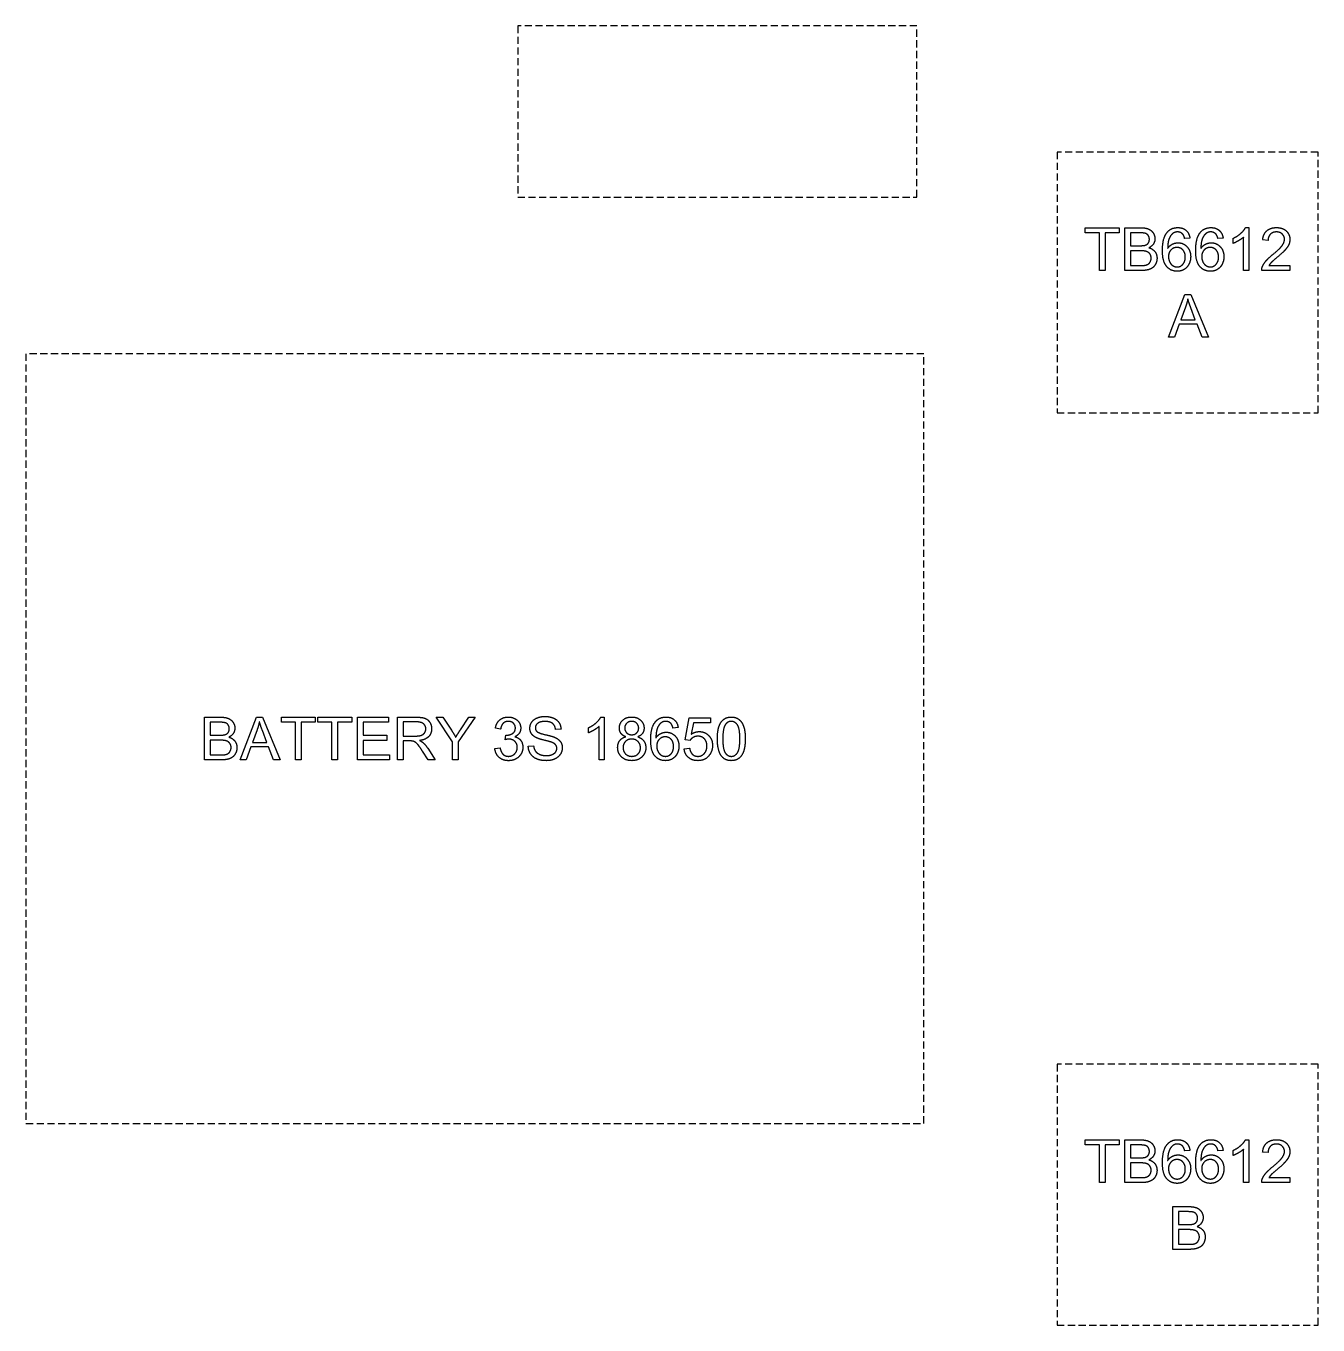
# Model space of a CAD drawing. Header units: millimetres. Extents: x -106 to 139, y -44 to 50.
# Drawn here: x -106.5 to -15.8, y -41.2 to 50 of the extents above; entities that cross this region are included whole.
import ezdxf

# ---------------------------------------------------------------- set-up
doc = ezdxf.new("R2010")
doc.units = ezdxf.units.MM
doc.linetypes.add('DASHED', pattern=[0.75, 0.5, -0.25])
doc.layers.get('0').update_dxf_attribs({"linetype": 'CONTINUOUS'})

msp = doc.modelspace()

# ---------------------------------------------------------------- linework, layer by layer
at = {"linetype": 'DASHED'}
for p, q in [((-44, 50), (-72, 50)), ((-72, 50), (-72, 38)), ((-44, 38), (-44, 50)), ((-15.85, 41.15), (-34.15, 41.15)), ((-34.15, 41.15), (-34.15, 22.85)), ((-15.85, 22.85), (-15.85, 41.15)), ((-72, 38), (-44, 38)), ((-43.5, 27), (-106.5, 27)), ((-106.5, 27), (-106.5, -27)), ((-43.5, -27), (-43.5, 27)), ((-34.15, 22.85), (-15.85, 22.85)), ((-15.85, -22.85), (-34.15, -22.85)), ((-34.15, -22.85), (-34.15, -41.15)), ((-15.85, -41.15), (-15.85, -22.85)), ((-106.5, -27), (-43.5, -27)), ((-34.15, -41.15), (-15.85, -41.15))]:
    msp.add_line(p, q, dxfattribs=at)
for p, q in [((-32.18, 35.487), (-32.18, 35.841)), ((-32.18, 35.841), (-29.802, 35.841)), ((-29.802, 35.841), (-29.802, 35.487)), ((-29.411, 32.841), (-29.411, 35.841)), ((-29.411, 35.841), (-28.285, 35.841)), ((-20.937, 35.853), (-20.7, 35.853)), ((-20.7, 35.853), (-20.7, 32.841)), ((-31.191, 35.487), (-32.18, 35.487)), ((-31.191, 32.841), (-31.191, 35.487)), ((-29.802, 35.487), (-30.794, 35.487)), ((-30.794, 35.487), (-30.794, 32.841)), ((-28.414, 35.487), (-29.014, 35.487)), ((-29.014, 35.487), (-29.014, 34.58)), ((-24.837, 35.106), (-25.204, 35.078)), ((-22.506, 35.106), (-22.873, 35.078)), ((-21.805, 34.744), (-21.805, 35.1)), ((-21.068, 32.841), (-21.068, 35.188)), ((-19.355, 34.947), (-19.734, 34.986)), ((-29.014, 34.58), (-28.365, 34.58)), ((-28.32, 34.226), (-29.014, 34.226)), ((-29.014, 34.226), (-29.014, 33.195)), ((-30.794, 32.841), (-31.191, 32.841)), ((-28.267, 32.841), (-29.411, 32.841)), ((-29.014, 33.195), (-28.267, 33.195)), ((-20.7, 32.841), (-21.068, 32.841)), ((-17.82, 32.841), (-19.803, 32.841)), ((-19.292, 33.195), (-17.82, 33.195)), ((-17.82, 33.195), (-17.82, 32.841)), ((-26.342, 28.159), (-25.19, 31.159)), ((-25.19, 31.159), (-24.763, 31.159)), ((-24.763, 31.159), (-23.535, 28.159)), ((-25.147, 30.271), (-25.477, 29.391)), ((-24.46, 29.391), (-24.773, 30.222)), ((-25.477, 29.391), (-24.46, 29.391)), ((-25.591, 29.068), (-25.921, 28.159)), ((-24.337, 29.068), (-25.591, 29.068)), ((-23.987, 28.159), (-24.337, 29.068)), ((-25.921, 28.159), (-26.342, 28.159)), ((-23.535, 28.159), (-23.987, 28.159)), ((-93.965, -1.5), (-93.965, 1.5)), ((-93.965, 1.5), (-92.839, 1.5)), ((-92.968, 1.146), (-93.568, 1.146)), ((-93.568, 1.146), (-93.568, 0.239)), ((-91.483, -1.5), (-90.33, 1.5)), ((-90.33, 1.5), (-89.903, 1.5)), ((-89.903, 1.5), (-88.675, -1.5)), ((-88.583, 1.146), (-88.583, 1.5)), ((-88.583, 1.5), (-86.205, 1.5)), ((-87.594, 1.146), (-88.583, 1.146)), ((-87.594, -1.5), (-87.594, 1.146)), ((-86.205, 1.146), (-87.197, 1.146)), ((-87.197, 1.146), (-87.197, -1.5)), ((-86.205, 1.5), (-86.205, 1.146)), ((-86.023, 1.146), (-86.023, 1.5)), ((-86.023, 1.5), (-83.645, 1.5)), ((-85.034, 1.146), (-86.023, 1.146)), ((-85.034, -1.5), (-85.034, 1.146)), ((-83.645, 1.146), (-84.637, 1.146)), ((-84.637, 1.146), (-84.637, -1.5)), ((-83.645, 1.5), (-83.645, 1.146)), ((-83.23, -1.5), (-83.23, 1.5)), ((-83.23, 1.5), (-81.06, 1.5)), ((-81.06, 1.146), (-82.833, 1.146)), ((-82.833, 1.146), (-82.833, 0.227)), ((-81.06, 1.5), (-81.06, 1.146)), ((-80.436, -1.5), (-80.436, 1.5)), ((-80.436, 1.5), (-79.106, 1.5)), ((-79.09, 1.168), (-80.039, 1.168)), ((-80.039, 1.168), (-80.039, 0.176)), ((-76.571, -0.229), (-77.727, 1.5)), ((-77.727, 1.5), (-77.244, 1.5)), ((-77.244, 1.5), (-76.652, 0.595)), ((-74.976, 1.5), (-76.174, -0.229)), ((-76.02, 0.618), (-75.439, 1.5)), ((-75.439, 1.5), (-74.976, 1.5)), ((-66.165, 1.512), (-65.927, 1.512)), ((-65.927, 1.512), (-65.927, -1.5)), ((-60.257, -0.082), (-59.966, 1.459)), ((-59.966, 1.459), (-58.474, 1.459)), ((-59.672, 1.107), (-59.833, 0.301)), ((-58.474, 1.107), (-59.672, 1.107)), ((-58.474, 1.459), (-58.474, 1.107)), ((-93.568, 0.239), (-92.919, 0.239)), ((-90.288, 0.612), (-90.617, -0.268)), ((-89.6, -0.268), (-89.913, 0.563)), ((-82.833, 0.227), (-81.173, 0.227)), ((-81.173, 0.227), (-81.173, -0.125)), ((-80.039, 0.176), (-79.186, 0.176)), ((-73.198, 0.669), (-73.567, 0.735)), ((-72.877, -0.08), (-72.836, 0.244)), ((-68.962, 0.655), (-69.343, 0.626)), ((-67.032, 0.403), (-67.032, 0.759)), ((-66.296, -1.5), (-66.296, 0.847)), ((-60.742, 0.765), (-61.108, 0.737)), ((-92.874, -0.115), (-93.568, -0.115)), ((-93.568, -0.115), (-93.568, -1.146)), ((-90.732, -0.591), (-91.061, -1.5)), ((-89.477, -0.591), (-90.732, -0.591)), ((-90.617, -0.268), (-89.6, -0.268)), ((-89.127, -1.5), (-89.477, -0.591)), ((-81.173, -0.125), (-82.833, -0.125)), ((-82.833, -0.125), (-82.833, -1.146)), ((-79.579, -0.168), (-80.039, -0.168)), ((-80.039, -0.168), (-80.039, -1.5)), ((-78.292, -1.5), (-78.689, -0.876)), ((-78.314, -0.683), (-77.792, -1.5)), ((-76.571, -1.5), (-76.571, -0.229)), ((-76.174, -0.229), (-76.174, -1.5)), ((-73.603, -0.708), (-73.235, -0.659)), ((-71.26, -0.536), (-70.886, -0.503)), ((-60.322, -0.714), (-59.936, -0.681)), ((-59.911, -0.127), (-60.257, -0.082)), ((-92.821, -1.5), (-93.965, -1.5)), ((-93.568, -1.146), (-92.821, -1.146)), ((-91.061, -1.5), (-91.483, -1.5)), ((-88.675, -1.5), (-89.127, -1.5)), ((-87.197, -1.5), (-87.594, -1.5)), ((-84.637, -1.5), (-85.034, -1.5)), ((-80.991, -1.5), (-83.23, -1.5)), ((-82.833, -1.146), (-80.991, -1.146)), ((-80.991, -1.146), (-80.991, -1.5)), ((-80.039, -1.5), (-80.436, -1.5)), ((-77.792, -1.5), (-78.292, -1.5)), ((-76.174, -1.5), (-76.571, -1.5)), ((-65.927, -1.5), (-66.296, -1.5)), ((-32.18, -28.513), (-32.18, -28.159)), ((-32.18, -28.159), (-29.802, -28.159)), ((-29.802, -28.159), (-29.802, -28.513)), ((-29.411, -31.159), (-29.411, -28.159)), ((-29.411, -28.159), (-28.285, -28.159)), ((-20.937, -28.147), (-20.7, -28.147)), ((-20.7, -28.147), (-20.7, -31.159)), ((-31.191, -28.513), (-32.18, -28.513)), ((-31.191, -31.159), (-31.191, -28.513)), ((-29.802, -28.513), (-30.794, -28.513)), ((-30.794, -28.513), (-30.794, -31.159)), ((-28.414, -28.513), (-29.014, -28.513)), ((-29.014, -28.513), (-29.014, -29.42)), ((-24.837, -28.894), (-25.204, -28.922)), ((-22.506, -28.894), (-22.873, -28.922)), ((-21.805, -29.256), (-21.805, -28.9)), ((-21.068, -31.159), (-21.068, -28.812)), ((-19.355, -29.053), (-19.734, -29.014)), ((-29.014, -29.42), (-28.365, -29.42)), ((-28.32, -29.774), (-29.014, -29.774)), ((-29.014, -29.774), (-29.014, -30.805)), ((-29.014, -30.805), (-28.267, -30.805)), ((-19.292, -30.805), (-17.82, -30.805)), ((-17.82, -30.805), (-17.82, -31.159)), ((-30.794, -31.159), (-31.191, -31.159)), ((-28.267, -31.159), (-29.411, -31.159)), ((-20.7, -31.159), (-21.068, -31.159)), ((-17.82, -31.159), (-19.803, -31.159)), ((-26.029, -35.841), (-26.029, -32.841)), ((-26.029, -32.841), (-24.904, -32.841)), ((-25.033, -33.195), (-25.632, -33.195)), ((-25.632, -33.195), (-25.632, -34.102)), ((-25.632, -34.102), (-24.984, -34.102)), ((-24.939, -34.456), (-25.632, -34.456)), ((-25.632, -34.456), (-25.632, -35.487)), ((-25.632, -35.487), (-24.885, -35.487)), ((-24.885, -35.841), (-26.029, -35.841))]:
    msp.add_line(p, q)
for points in [[(-28.285, 35.841), (-27.942, 35.841), (-27.735, 35.749)], [(-27.735, 35.749), (-27.526, 35.659), (-27.41, 35.469)], [(-26.444, 35.51), (-26.163, 35.853), (-25.689, 35.853)], [(-25.711, 35.55), (-25.887, 35.55), (-26.02, 35.452)], [(-25.343, 35.393), (-25.492, 35.55), (-25.711, 35.55)], [(-25.689, 35.853), (-25.335, 35.853), (-25.109, 35.655)], [(-25.109, 35.655), (-24.882, 35.456), (-24.837, 35.106)], [(-24.113, 35.51), (-23.833, 35.853), (-23.358, 35.853)], [(-23.38, 35.55), (-23.556, 35.55), (-23.689, 35.452)], [(-23.012, 35.393), (-23.161, 35.55), (-23.38, 35.55)], [(-23.358, 35.853), (-23.004, 35.853), (-22.779, 35.655)], [(-22.779, 35.655), (-22.552, 35.456), (-22.506, 35.106)], [(-21.264, 35.452), (-21.033, 35.659), (-20.937, 35.853)], [(-19.734, 34.986), (-19.695, 35.409), (-19.441, 35.63)], [(-19.441, 35.63), (-19.187, 35.853), (-18.76, 35.853)], [(-18.76, 35.853), (-18.328, 35.853), (-18.076, 35.614)], [(-18.076, 35.614), (-17.824, 35.374), (-17.824, 35.02)], [(-27.958, 35.444), (-28.091, 35.487), (-28.414, 35.487)], [(-27.987, 34.615), (-27.835, 34.66), (-27.76, 34.765)], [(-27.753, 35.289), (-27.825, 35.403), (-27.958, 35.444)], [(-27.76, 34.765), (-27.682, 34.869), (-27.682, 35.027)], [(-27.682, 35.027), (-27.682, 35.176), (-27.753, 35.289)], [(-27.395, 34.711), (-27.5, 34.542), (-27.71, 34.437)], [(-27.41, 35.469), (-27.291, 35.28), (-27.291, 35.074)], [(-27.291, 35.074), (-27.291, 34.881), (-27.395, 34.711)], [(-26.765, 34.245), (-26.765, 35.115), (-26.444, 35.51)], [(-26.294, 35.082), (-26.395, 34.838), (-26.399, 34.388)], [(-26.399, 34.388), (-26.266, 34.591), (-26.073, 34.689)], [(-26.02, 35.452), (-26.194, 35.325), (-26.294, 35.082)], [(-26.073, 34.689), (-25.881, 34.787), (-25.67, 34.787)], [(-25.67, 34.787), (-25.302, 34.787), (-25.044, 34.515)], [(-25.204, 35.078), (-25.253, 35.295), (-25.343, 35.393)], [(-24.434, 34.245), (-24.434, 35.115), (-24.113, 35.51)], [(-23.964, 35.082), (-24.064, 34.838), (-24.068, 34.388)], [(-24.068, 34.388), (-23.935, 34.591), (-23.742, 34.689)], [(-23.689, 35.452), (-23.863, 35.325), (-23.964, 35.082)], [(-23.742, 34.689), (-23.55, 34.787), (-23.339, 34.787)], [(-23.339, 34.787), (-22.971, 34.787), (-22.713, 34.515)], [(-22.873, 35.078), (-22.922, 35.295), (-23.012, 35.393)], [(-21.805, 35.1), (-21.496, 35.246), (-21.264, 35.452)], [(-21.418, 34.935), (-21.633, 34.808), (-21.805, 34.744)], [(-21.068, 35.188), (-21.201, 35.061), (-21.418, 34.935)], [(-19.193, 35.389), (-19.353, 35.229), (-19.355, 34.947)], [(-18.768, 35.548), (-19.034, 35.548), (-19.193, 35.389)], [(-18.361, 35.397), (-18.516, 35.548), (-18.768, 35.548)], [(-18.375, 34.585), (-18.203, 34.82), (-18.203, 35.029)], [(-18.203, 35.029), (-18.203, 35.248), (-18.361, 35.397)], [(-17.898, 34.666), (-17.972, 34.492), (-18.144, 34.3)], [(-17.824, 35.02), (-17.824, 34.84), (-17.898, 34.666)], [(-28.365, 34.58), (-28.101, 34.58), (-27.987, 34.615)], [(-27.882, 34.175), (-28.034, 34.226), (-28.32, 34.226)], [(-27.643, 34.001), (-27.729, 34.126), (-27.882, 34.175)], [(-27.71, 34.437), (-27.438, 34.357), (-27.293, 34.165)], [(-27.557, 33.711), (-27.557, 33.879), (-27.643, 34.001)], [(-27.293, 34.165), (-27.146, 33.973), (-27.146, 33.711)], [(-26.474, 33.128), (-26.765, 33.467), (-26.765, 34.245)], [(-26.167, 34.282), (-26.341, 34.104), (-26.341, 33.813)], [(-26.341, 33.813), (-26.341, 33.623), (-26.262, 33.449)], [(-25.744, 34.462), (-25.994, 34.462), (-26.167, 34.282)], [(-25.326, 34.282), (-25.492, 34.462), (-25.744, 34.462)], [(-25.328, 33.281), (-25.161, 33.469), (-25.161, 33.793)], [(-25.161, 33.793), (-25.161, 34.104), (-25.326, 34.282)], [(-25.044, 34.515), (-24.784, 34.245), (-24.784, 33.815)], [(-24.784, 33.815), (-24.784, 33.533), (-24.907, 33.289)], [(-24.144, 33.128), (-24.434, 33.467), (-24.434, 34.245)], [(-23.837, 34.282), (-24.011, 34.104), (-24.011, 33.813)], [(-24.011, 33.813), (-24.011, 33.623), (-23.931, 33.449)], [(-23.413, 34.462), (-23.663, 34.462), (-23.837, 34.282)], [(-22.996, 34.282), (-23.161, 34.462), (-23.413, 34.462)], [(-22.998, 33.281), (-22.83, 33.469), (-22.83, 33.793)], [(-22.83, 33.793), (-22.83, 34.104), (-22.996, 34.282)], [(-22.713, 34.515), (-22.453, 34.245), (-22.453, 33.815)], [(-22.453, 33.815), (-22.453, 33.533), (-22.576, 33.289)], [(-19.519, 33.496), (-19.351, 33.692), (-19.036, 33.95)], [(-18.71, 33.772), (-19.042, 33.494), (-19.136, 33.394)], [(-19.036, 33.95), (-18.547, 34.351), (-18.375, 34.585)], [(-18.144, 34.3), (-18.313, 34.108), (-18.71, 33.772)], [(-28.267, 33.195), (-28.075, 33.195), (-27.997, 33.209)], [(-27.784, 32.89), (-27.981, 32.841), (-28.267, 32.841)], [(-27.997, 33.209), (-27.86, 33.234), (-27.768, 33.291)], [(-27.455, 33.04), (-27.586, 32.941), (-27.784, 32.89)], [(-27.768, 33.291), (-27.676, 33.349), (-27.616, 33.457)], [(-27.616, 33.457), (-27.557, 33.568), (-27.557, 33.711)], [(-27.236, 33.318), (-27.324, 33.138), (-27.455, 33.04)], [(-27.146, 33.711), (-27.146, 33.5), (-27.236, 33.318)], [(-25.723, 32.79), (-26.184, 32.79), (-26.474, 33.128)], [(-26.262, 33.449), (-26.18, 33.275), (-26.034, 33.183)], [(-26.034, 33.183), (-25.889, 33.093), (-25.73, 33.093)], [(-25.73, 33.093), (-25.496, 33.093), (-25.328, 33.281)], [(-25.24, 32.919), (-25.453, 32.79), (-25.723, 32.79)], [(-24.907, 33.289), (-25.028, 33.048), (-25.24, 32.919)], [(-23.393, 32.79), (-23.853, 32.79), (-24.144, 33.128)], [(-23.931, 33.449), (-23.849, 33.275), (-23.704, 33.183)], [(-23.704, 33.183), (-23.558, 33.093), (-23.399, 33.093)], [(-23.399, 33.093), (-23.165, 33.093), (-22.998, 33.281)], [(-22.91, 32.919), (-23.122, 32.79), (-23.393, 32.79)], [(-22.576, 33.289), (-22.697, 33.048), (-22.91, 32.919)], [(-19.803, 32.841), (-19.807, 32.974), (-19.76, 33.097)], [(-19.76, 33.097), (-19.685, 33.299), (-19.519, 33.496)], [(-19.136, 33.394), (-19.23, 33.295), (-19.292, 33.195)], [(-24.986, 30.844), (-25.043, 30.555), (-25.147, 30.271)], [(-24.773, 30.222), (-24.916, 30.6), (-24.986, 30.844)], [(-92.512, 1.103), (-92.645, 1.146), (-92.968, 1.146)], [(-92.839, 1.5), (-92.496, 1.5), (-92.289, 1.408)], [(-92.307, 0.947), (-92.379, 1.062), (-92.512, 1.103)], [(-92.236, 0.686), (-92.236, 0.835), (-92.307, 0.947)], [(-92.289, 1.408), (-92.08, 1.318), (-91.964, 1.128)], [(-91.964, 1.128), (-91.845, 0.939), (-91.845, 0.733)], [(-90.126, 1.185), (-90.183, 0.896), (-90.288, 0.612)], [(-89.913, 0.563), (-90.056, 0.941), (-90.126, 1.185)], [(-79.106, 1.5), (-78.705, 1.5), (-78.496, 1.418)], [(-78.603, 1.031), (-78.756, 1.168), (-79.09, 1.168)], [(-78.447, 0.681), (-78.447, 0.894), (-78.603, 1.031)], [(-78.496, 1.418), (-78.288, 1.338), (-78.163, 1.134)], [(-78.163, 1.134), (-78.038, 0.929), (-78.038, 0.681)], [(-73.567, 0.735), (-73.499, 1.105), (-73.26, 1.308)], [(-73.26, 1.308), (-73.02, 1.512), (-72.664, 1.512)], [(-73.014, 1.074), (-73.157, 0.939), (-73.198, 0.669)], [(-72.656, 1.209), (-72.871, 1.209), (-73.014, 1.074)], [(-72.664, 1.512), (-72.418, 1.512), (-72.212, 1.406)], [(-72.302, 1.076), (-72.439, 1.209), (-72.656, 1.209)], [(-72.165, 0.741), (-72.165, 0.943), (-72.302, 1.076)], [(-72.212, 1.406), (-72.005, 1.301), (-71.897, 1.119)], [(-71.897, 1.119), (-71.786, 0.937), (-71.786, 0.733)], [(-71.146, 0.724), (-71.146, 0.952), (-71.017, 1.148)], [(-71.017, 1.148), (-70.888, 1.347), (-70.64, 1.449)], [(-70.599, 1.068), (-70.763, 0.937), (-70.763, 0.751)], [(-70.64, 1.449), (-70.393, 1.551), (-70.09, 1.551)], [(-70.073, 1.201), (-70.433, 1.201), (-70.599, 1.068)], [(-70.09, 1.551), (-69.756, 1.551), (-69.502, 1.443)], [(-69.551, 1.056), (-69.727, 1.201), (-70.073, 1.201)], [(-69.343, 0.626), (-69.373, 0.911), (-69.551, 1.056)], [(-69.502, 1.443), (-69.247, 1.336), (-69.109, 1.128)], [(-69.109, 1.128), (-68.972, 0.919), (-68.962, 0.655)], [(-67.032, 0.759), (-66.723, 0.904), (-66.492, 1.111)], [(-66.492, 1.111), (-66.261, 1.318), (-66.165, 1.512)], [(-64.867, 0.739), (-64.867, 1.066), (-64.632, 1.289)], [(-64.632, 1.289), (-64.397, 1.512), (-64.006, 1.512)], [(-64.352, 1.074), (-64.491, 0.939), (-64.491, 0.751)], [(-64.002, 1.209), (-64.212, 1.209), (-64.352, 1.074)], [(-64.006, 1.512), (-63.613, 1.512), (-63.373, 1.283)], [(-63.654, 1.07), (-63.793, 1.209), (-64.002, 1.209)], [(-63.513, 0.731), (-63.513, 0.933), (-63.654, 1.07)], [(-63.373, 1.283), (-63.134, 1.056), (-63.134, 0.729)], [(-62.67, -0.096), (-62.67, 0.774), (-62.348, 1.168)], [(-62.348, 1.168), (-62.068, 1.512), (-61.593, 1.512)], [(-61.925, 1.111), (-62.099, 0.984), (-62.199, 0.741)], [(-61.616, 1.209), (-61.792, 1.209), (-61.925, 1.111)], [(-61.247, 1.052), (-61.397, 1.209), (-61.616, 1.209)], [(-61.593, 1.512), (-61.239, 1.512), (-61.014, 1.314)], [(-61.108, 0.737), (-61.157, 0.954), (-61.247, 1.052)], [(-61.014, 1.314), (-60.787, 1.115), (-60.742, 0.765)], [(-57.883, 0.835), (-57.773, 1.16), (-57.558, 1.336)], [(-57.423, 0.992), (-57.613, 0.718), (-57.613, -0.02)], [(-57.558, 1.336), (-57.341, 1.512), (-57.013, 1.512)], [(-57.017, 1.207), (-57.271, 1.207), (-57.423, 0.992)], [(-56.588, 0.964), (-56.76, 1.207), (-57.017, 1.207)], [(-57.013, 1.512), (-56.772, 1.512), (-56.59, 1.414)], [(-56.59, 1.414), (-56.408, 1.318), (-56.289, 1.134)], [(-56.414, -0.02), (-56.414, 0.72), (-56.588, 0.964)], [(-56.289, 1.134), (-56.17, 0.952), (-56.103, 0.688)], [(-92.919, 0.239), (-92.655, 0.239), (-92.541, 0.274)], [(-92.541, 0.274), (-92.389, 0.319), (-92.313, 0.424)], [(-92.313, 0.424), (-92.236, 0.528), (-92.236, 0.686)], [(-91.949, 0.37), (-92.054, 0.201), (-92.264, 0.096)], [(-92.264, 0.096), (-91.992, 0.016), (-91.847, -0.176)], [(-91.845, 0.733), (-91.845, 0.54), (-91.949, 0.37)], [(-79.186, 0.176), (-78.914, 0.176), (-78.76, 0.231)], [(-78.245, 0.143), (-78.451, -0.076), (-78.883, -0.135)], [(-78.76, 0.231), (-78.607, 0.289), (-78.527, 0.411)], [(-78.527, 0.411), (-78.447, 0.536), (-78.447, 0.681)], [(-78.038, 0.681), (-78.038, 0.362), (-78.245, 0.143)], [(-76.652, 0.595), (-76.489, 0.342), (-76.348, 0.088)], [(-76.348, 0.088), (-76.212, 0.323), (-76.02, 0.618)], [(-72.836, 0.244), (-72.799, 0.239), (-72.777, 0.239)], [(-72.777, 0.239), (-72.541, 0.239), (-72.353, 0.362)], [(-72.353, 0.362), (-72.165, 0.485), (-72.165, 0.741)], [(-71.891, 0.379), (-71.995, 0.219), (-72.2, 0.125)], [(-72.2, 0.125), (-71.933, 0.063), (-71.786, -0.131)], [(-71.786, 0.733), (-71.786, 0.538), (-71.891, 0.379)], [(-71.041, 0.35), (-71.146, 0.518), (-71.146, 0.724)], [(-70.72, 0.072), (-70.935, 0.184), (-71.041, 0.35)], [(-70.763, 0.751), (-70.763, 0.589), (-70.646, 0.485)], [(-70.141, -0.117), (-70.554, -0.016), (-70.72, 0.072)], [(-70.646, 0.485), (-70.532, 0.381), (-70.049, 0.27)], [(-70.049, 0.27), (-69.564, 0.162), (-69.384, 0.08)], [(-69.384, 0.08), (-69.122, -0.041), (-68.997, -0.227)], [(-66.646, 0.593), (-66.861, 0.467), (-67.032, 0.403)], [(-66.296, 0.847), (-66.429, 0.72), (-66.646, 0.593)], [(-64.757, 0.366), (-64.867, 0.522), (-64.867, 0.739)], [(-64.841, -0.143), (-64.691, 0.055), (-64.417, 0.127)], [(-64.417, 0.127), (-64.646, 0.211), (-64.757, 0.366)], [(-64.491, 0.751), (-64.491, 0.538), (-64.354, 0.403)], [(-64.354, 0.403), (-64.217, 0.268), (-63.998, 0.268)], [(-63.998, 0.268), (-63.785, 0.268), (-63.65, 0.401)], [(-63.65, 0.401), (-63.513, 0.536), (-63.513, 0.731)], [(-63.245, 0.364), (-63.353, 0.211), (-63.576, 0.127)], [(-63.576, 0.127), (-63.3, 0.037), (-63.157, -0.164)], [(-63.134, 0.729), (-63.134, 0.52), (-63.245, 0.364)], [(-62.199, 0.741), (-62.299, 0.497), (-62.303, 0.047)], [(-62.303, 0.047), (-62.17, 0.25), (-61.978, 0.348)], [(-61.648, 0.121), (-61.898, 0.121), (-62.072, -0.059)], [(-61.978, 0.348), (-61.785, 0.446), (-61.575, 0.446)], [(-61.231, -0.059), (-61.397, 0.121), (-61.648, 0.121)], [(-61.575, 0.446), (-61.206, 0.446), (-60.948, 0.174)], [(-60.948, 0.174), (-60.689, -0.096), (-60.689, -0.526)], [(-59.686, 0.082), (-59.829, 0.002), (-59.911, -0.127)], [(-59.833, 0.301), (-59.563, 0.489), (-59.266, 0.489)], [(-59.365, 0.164), (-59.543, 0.164), (-59.686, 0.082)], [(-58.902, -0.018), (-59.078, 0.164), (-59.365, 0.164)], [(-59.266, 0.489), (-58.873, 0.489), (-58.603, 0.217)], [(-58.603, 0.217), (-58.333, -0.055), (-58.333, -0.483)], [(-57.991, -0.02), (-57.991, 0.512), (-57.883, 0.835)], [(-56.103, 0.688), (-56.035, 0.426), (-56.035, -0.02)], [(-92.436, -0.166), (-92.588, -0.115), (-92.874, -0.115)], [(-92.197, -0.34), (-92.283, -0.215), (-92.436, -0.166)], [(-92.322, -1.05), (-92.23, -0.992), (-92.17, -0.884)], [(-92.111, -0.63), (-92.111, -0.462), (-92.197, -0.34)], [(-92.17, -0.884), (-92.111, -0.774), (-92.111, -0.63)], [(-91.847, -0.176), (-91.7, -0.368), (-91.7, -0.63)], [(-91.7, -0.63), (-91.7, -0.841), (-91.79, -1.023)], [(-79.358, -0.182), (-79.425, -0.168), (-79.579, -0.168)], [(-79.178, -0.262), (-79.266, -0.205), (-79.358, -0.182)], [(-78.975, -0.462), (-79.088, -0.319), (-79.178, -0.262)], [(-78.689, -0.876), (-78.863, -0.606), (-78.975, -0.462)], [(-78.883, -0.135), (-78.725, -0.211), (-78.644, -0.284)], [(-78.644, -0.284), (-78.47, -0.444), (-78.314, -0.683)], [(-73.307, -1.318), (-73.567, -1.083), (-73.603, -0.708)], [(-73.235, -0.659), (-73.172, -0.972), (-73.02, -1.111)], [(-72.617, -0.039), (-72.721, -0.039), (-72.877, -0.08)], [(-72.195, -0.205), (-72.361, -0.039), (-72.617, -0.039)], [(-72.21, -1.068), (-72.03, -0.888), (-72.03, -0.622)], [(-72.03, -0.622), (-72.03, -0.368), (-72.195, -0.205)], [(-71.639, -0.614), (-71.639, -1.007), (-71.925, -1.281)], [(-71.786, -0.131), (-71.639, -0.323), (-71.639, -0.614)], [(-71.097, -1.076), (-71.252, -0.837), (-71.26, -0.536)], [(-70.886, -0.503), (-70.859, -0.729), (-70.763, -0.874)], [(-70.763, -0.874), (-70.665, -1.017), (-70.46, -1.107)], [(-69.607, -0.262), (-69.727, -0.215), (-70.141, -0.117)], [(-69.337, -0.44), (-69.418, -0.334), (-69.607, -0.262)], [(-69.341, -0.943), (-69.255, -0.825), (-69.255, -0.686)], [(-69.255, -0.686), (-69.255, -0.544), (-69.337, -0.44)], [(-68.872, -0.653), (-68.872, -0.892), (-69.009, -1.105)], [(-68.997, -0.227), (-68.872, -0.411), (-68.872, -0.653)], [(-64.988, -0.632), (-64.988, -0.34), (-64.841, -0.143)], [(-64.716, -1.289), (-64.988, -1.025), (-64.988, -0.632)], [(-64.44, -0.205), (-64.609, -0.377), (-64.609, -0.634)], [(-64.609, -0.634), (-64.609, -0.792), (-64.536, -0.939)], [(-64.008, -0.033), (-64.268, -0.033), (-64.44, -0.205)], [(-63.566, -0.207), (-63.742, -0.033), (-64.008, -0.033)], [(-63.388, -0.647), (-63.388, -0.381), (-63.566, -0.207)], [(-63.56, -1.078), (-63.388, -0.909), (-63.388, -0.647)], [(-63.011, -0.643), (-63.011, -1.027), (-63.283, -1.289)], [(-63.157, -0.164), (-63.011, -0.364), (-63.011, -0.643)], [(-62.379, -1.214), (-62.67, -0.874), (-62.67, -0.096)], [(-62.072, -0.059), (-62.246, -0.237), (-62.246, -0.528)], [(-62.246, -0.528), (-62.246, -0.718), (-62.166, -0.892)], [(-62.166, -0.892), (-62.084, -1.066), (-61.939, -1.158)], [(-61.233, -1.06), (-61.065, -0.872), (-61.065, -0.548)], [(-61.065, -0.548), (-61.065, -0.237), (-61.231, -0.059)], [(-60.689, -0.526), (-60.689, -0.808), (-60.811, -1.052)], [(-60.028, -1.322), (-60.285, -1.093), (-60.322, -0.714)], [(-59.936, -0.681), (-59.893, -0.964), (-59.737, -1.107)], [(-58.908, -1.048), (-58.724, -0.847), (-58.724, -0.516)], [(-58.724, -0.516), (-58.724, -0.201), (-58.902, -0.018)], [(-58.333, -0.483), (-58.333, -0.89), (-58.571, -1.187)], [(-57.695, -1.24), (-57.991, -0.866), (-57.991, -0.02)], [(-57.613, -0.02), (-57.613, -0.759), (-57.441, -1.005)], [(-56.588, -1.003), (-56.414, -0.757), (-56.414, -0.02)], [(-56.144, -0.874), (-56.252, -1.197), (-56.469, -1.375)], [(-56.035, -0.02), (-56.035, -0.548), (-56.144, -0.874)], [(-92.821, -1.146), (-92.629, -1.146), (-92.551, -1.132)], [(-92.338, -1.451), (-92.534, -1.5), (-92.821, -1.5)], [(-92.551, -1.132), (-92.414, -1.107), (-92.322, -1.05)], [(-92.009, -1.302), (-92.139, -1.4), (-92.338, -1.451)], [(-91.79, -1.023), (-91.878, -1.203), (-92.009, -1.302)], [(-72.65, -1.553), (-73.045, -1.553), (-73.307, -1.318)], [(-73.02, -1.111), (-72.867, -1.248), (-72.648, -1.248)], [(-71.925, -1.281), (-72.212, -1.553), (-72.65, -1.553)], [(-72.648, -1.248), (-72.388, -1.248), (-72.21, -1.068)], [(-70.665, -1.432), (-70.939, -1.314), (-71.097, -1.076)], [(-69.981, -1.551), (-70.388, -1.551), (-70.665, -1.432)], [(-70.46, -1.107), (-70.255, -1.195), (-70, -1.195)], [(-70, -1.195), (-69.773, -1.195), (-69.599, -1.128)], [(-69.404, -1.435), (-69.66, -1.551), (-69.981, -1.551)], [(-69.599, -1.128), (-69.425, -1.06), (-69.341, -0.943)], [(-69.009, -1.105), (-69.146, -1.316), (-69.404, -1.435)], [(-64, -1.551), (-64.444, -1.551), (-64.716, -1.289)], [(-64.536, -0.939), (-64.46, -1.087), (-64.313, -1.168)], [(-64.313, -1.168), (-64.165, -1.248), (-63.996, -1.248)], [(-63.283, -1.289), (-63.556, -1.551), (-64, -1.551)], [(-63.996, -1.248), (-63.732, -1.248), (-63.56, -1.078)], [(-61.628, -1.551), (-62.088, -1.551), (-62.379, -1.214)], [(-61.939, -1.158), (-61.794, -1.248), (-61.634, -1.248)], [(-61.634, -1.248), (-61.401, -1.248), (-61.233, -1.06)], [(-61.145, -1.422), (-61.358, -1.551), (-61.628, -1.551)], [(-60.811, -1.052), (-60.932, -1.293), (-61.145, -1.422)], [(-59.358, -1.551), (-59.768, -1.551), (-60.028, -1.322)], [(-59.737, -1.107), (-59.579, -1.248), (-59.358, -1.248)], [(-59.358, -1.248), (-59.092, -1.248), (-58.908, -1.048)], [(-58.571, -1.187), (-58.859, -1.551), (-59.358, -1.551)], [(-57.013, -1.551), (-57.447, -1.551), (-57.695, -1.24)], [(-57.441, -1.005), (-57.267, -1.248), (-57.013, -1.248)], [(-57.013, -1.248), (-56.76, -1.248), (-56.588, -1.003)], [(-56.469, -1.375), (-56.684, -1.551), (-57.013, -1.551)], [(-28.285, -28.159), (-27.942, -28.159), (-27.735, -28.251)], [(-27.735, -28.251), (-27.526, -28.341), (-27.41, -28.531)], [(-26.444, -28.49), (-26.163, -28.147), (-25.689, -28.147)], [(-25.689, -28.147), (-25.335, -28.147), (-25.109, -28.345)], [(-24.113, -28.49), (-23.833, -28.147), (-23.358, -28.147)], [(-23.358, -28.147), (-23.004, -28.147), (-22.779, -28.345)], [(-21.264, -28.548), (-21.033, -28.341), (-20.937, -28.147)], [(-19.441, -28.37), (-19.187, -28.147), (-18.76, -28.147)], [(-18.76, -28.147), (-18.328, -28.147), (-18.076, -28.386)], [(-27.958, -28.556), (-28.091, -28.513), (-28.414, -28.513)], [(-27.753, -28.711), (-27.825, -28.597), (-27.958, -28.556)], [(-27.76, -29.235), (-27.682, -29.131), (-27.682, -28.973)], [(-27.682, -28.973), (-27.682, -28.824), (-27.753, -28.711)], [(-27.41, -28.531), (-27.291, -28.72), (-27.291, -28.926)], [(-27.291, -28.926), (-27.291, -29.119), (-27.395, -29.289)], [(-26.765, -29.755), (-26.765, -28.885), (-26.444, -28.49)], [(-26.294, -28.918), (-26.395, -29.162), (-26.399, -29.612)], [(-26.02, -28.548), (-26.194, -28.675), (-26.294, -28.918)], [(-25.711, -28.45), (-25.887, -28.45), (-26.02, -28.548)], [(-25.343, -28.607), (-25.492, -28.45), (-25.711, -28.45)], [(-25.204, -28.922), (-25.253, -28.705), (-25.343, -28.607)], [(-25.109, -28.345), (-24.882, -28.544), (-24.837, -28.894)], [(-24.434, -29.755), (-24.434, -28.885), (-24.113, -28.49)], [(-23.964, -28.918), (-24.064, -29.162), (-24.068, -29.612)], [(-23.689, -28.548), (-23.863, -28.675), (-23.964, -28.918)], [(-23.38, -28.45), (-23.556, -28.45), (-23.689, -28.548)], [(-23.012, -28.607), (-23.161, -28.45), (-23.38, -28.45)], [(-22.873, -28.922), (-22.922, -28.705), (-23.012, -28.607)], [(-22.779, -28.345), (-22.552, -28.544), (-22.506, -28.894)], [(-21.805, -28.9), (-21.496, -28.754), (-21.264, -28.548)], [(-21.418, -29.065), (-21.633, -29.192), (-21.805, -29.256)], [(-21.068, -28.812), (-21.201, -28.939), (-21.418, -29.065)], [(-19.734, -29.014), (-19.695, -28.591), (-19.441, -28.37)], [(-19.193, -28.611), (-19.353, -28.771), (-19.355, -29.053)], [(-18.768, -28.452), (-19.034, -28.452), (-19.193, -28.611)], [(-18.361, -28.603), (-18.516, -28.452), (-18.768, -28.452)], [(-18.375, -29.415), (-18.203, -29.18), (-18.203, -28.971)], [(-18.203, -28.971), (-18.203, -28.752), (-18.361, -28.603)], [(-18.076, -28.386), (-17.824, -28.626), (-17.824, -28.98)], [(-17.824, -28.98), (-17.824, -29.16), (-17.898, -29.334)], [(-28.365, -29.42), (-28.101, -29.42), (-27.987, -29.385)], [(-27.882, -29.825), (-28.034, -29.774), (-28.32, -29.774)], [(-27.987, -29.385), (-27.835, -29.34), (-27.76, -29.235)], [(-27.643, -29.999), (-27.729, -29.874), (-27.882, -29.825)], [(-27.395, -29.289), (-27.5, -29.458), (-27.71, -29.563)], [(-27.71, -29.563), (-27.438, -29.643), (-27.293, -29.835)], [(-27.557, -30.289), (-27.557, -30.121), (-27.643, -29.999)], [(-27.293, -29.835), (-27.146, -30.027), (-27.146, -30.289)], [(-26.474, -30.872), (-26.765, -30.533), (-26.765, -29.755)], [(-26.399, -29.612), (-26.266, -29.409), (-26.073, -29.311)], [(-26.167, -29.718), (-26.341, -29.896), (-26.341, -30.187)], [(-25.744, -29.538), (-25.994, -29.538), (-26.167, -29.718)], [(-26.073, -29.311), (-25.881, -29.213), (-25.67, -29.213)], [(-25.326, -29.718), (-25.492, -29.538), (-25.744, -29.538)], [(-25.67, -29.213), (-25.302, -29.213), (-25.044, -29.485)], [(-25.161, -30.207), (-25.161, -29.896), (-25.326, -29.718)], [(-25.044, -29.485), (-24.784, -29.755), (-24.784, -30.185)], [(-24.144, -30.872), (-24.434, -30.533), (-24.434, -29.755)], [(-24.068, -29.612), (-23.935, -29.409), (-23.742, -29.311)], [(-23.837, -29.718), (-24.011, -29.896), (-24.011, -30.187)], [(-23.413, -29.538), (-23.663, -29.538), (-23.837, -29.718)], [(-23.742, -29.311), (-23.55, -29.213), (-23.339, -29.213)], [(-22.996, -29.718), (-23.161, -29.538), (-23.413, -29.538)], [(-23.339, -29.213), (-22.971, -29.213), (-22.713, -29.485)], [(-22.83, -30.207), (-22.83, -29.896), (-22.996, -29.718)], [(-22.713, -29.485), (-22.453, -29.755), (-22.453, -30.185)], [(-19.519, -30.504), (-19.351, -30.308), (-19.036, -30.05)], [(-19.036, -30.05), (-18.547, -29.649), (-18.375, -29.415)], [(-18.144, -29.7), (-18.313, -29.892), (-18.71, -30.228)], [(-17.898, -29.334), (-17.972, -29.508), (-18.144, -29.7)], [(-28.267, -30.805), (-28.075, -30.805), (-27.997, -30.791)], [(-27.997, -30.791), (-27.86, -30.766), (-27.768, -30.709)], [(-27.455, -30.96), (-27.586, -31.059), (-27.784, -31.11)], [(-27.768, -30.709), (-27.676, -30.651), (-27.616, -30.543)], [(-27.616, -30.543), (-27.557, -30.432), (-27.557, -30.289)], [(-27.236, -30.682), (-27.324, -30.862), (-27.455, -30.96)], [(-27.146, -30.289), (-27.146, -30.5), (-27.236, -30.682)], [(-25.723, -31.21), (-26.184, -31.21), (-26.474, -30.872)], [(-26.341, -30.187), (-26.341, -30.377), (-26.262, -30.551)], [(-26.262, -30.551), (-26.18, -30.725), (-26.034, -30.817)], [(-26.034, -30.817), (-25.889, -30.907), (-25.73, -30.907)], [(-25.73, -30.907), (-25.496, -30.907), (-25.328, -30.719)], [(-25.328, -30.719), (-25.161, -30.531), (-25.161, -30.207)], [(-24.907, -30.711), (-25.028, -30.952), (-25.24, -31.081)], [(-24.784, -30.185), (-24.784, -30.467), (-24.907, -30.711)], [(-23.393, -31.21), (-23.853, -31.21), (-24.144, -30.872)], [(-24.011, -30.187), (-24.011, -30.377), (-23.931, -30.551)], [(-23.931, -30.551), (-23.849, -30.725), (-23.704, -30.817)], [(-23.704, -30.817), (-23.558, -30.907), (-23.399, -30.907)], [(-23.399, -30.907), (-23.165, -30.907), (-22.998, -30.719)], [(-22.998, -30.719), (-22.83, -30.531), (-22.83, -30.207)], [(-22.576, -30.711), (-22.697, -30.952), (-22.91, -31.081)], [(-22.453, -30.185), (-22.453, -30.467), (-22.576, -30.711)], [(-19.803, -31.159), (-19.807, -31.026), (-19.76, -30.903)], [(-19.76, -30.903), (-19.685, -30.701), (-19.519, -30.504)], [(-19.136, -30.606), (-19.23, -30.705), (-19.292, -30.805)], [(-18.71, -30.228), (-19.042, -30.506), (-19.136, -30.606)], [(-27.784, -31.11), (-27.981, -31.159), (-28.267, -31.159)], [(-25.24, -31.081), (-25.453, -31.21), (-25.723, -31.21)], [(-22.91, -31.081), (-23.122, -31.21), (-23.393, -31.21)], [(-24.576, -33.238), (-24.709, -33.195), (-25.033, -33.195)], [(-24.904, -32.841), (-24.56, -32.841), (-24.353, -32.933)], [(-24.372, -33.394), (-24.443, -33.279), (-24.576, -33.238)], [(-24.378, -33.917), (-24.3, -33.813), (-24.3, -33.656)], [(-24.3, -33.656), (-24.3, -33.506), (-24.372, -33.394)], [(-24.353, -32.933), (-24.145, -33.023), (-24.028, -33.214)], [(-24.028, -33.214), (-23.909, -33.402), (-23.909, -33.608)], [(-23.909, -33.608), (-23.909, -33.801), (-24.014, -33.971)], [(-24.984, -34.102), (-24.72, -34.102), (-24.605, -34.067)], [(-24.501, -34.507), (-24.652, -34.456), (-24.939, -34.456)], [(-24.605, -34.067), (-24.454, -34.022), (-24.378, -33.917)], [(-24.261, -34.681), (-24.347, -34.556), (-24.501, -34.507)], [(-24.014, -33.971), (-24.118, -34.141), (-24.329, -34.245)], [(-24.329, -34.245), (-24.057, -34.325), (-23.911, -34.517)], [(-23.911, -34.517), (-23.764, -34.709), (-23.764, -34.971)], [(-24.885, -35.487), (-24.693, -35.487), (-24.615, -35.473)], [(-24.615, -35.473), (-24.478, -35.448), (-24.386, -35.391)], [(-24.386, -35.391), (-24.294, -35.334), (-24.235, -35.225)], [(-24.175, -34.971), (-24.175, -34.804), (-24.261, -34.681)], [(-24.235, -35.225), (-24.175, -35.115), (-24.175, -34.971)], [(-23.854, -35.364), (-23.942, -35.544), (-24.073, -35.643)], [(-23.764, -34.971), (-23.764, -35.182), (-23.854, -35.364)], [(-24.402, -35.792), (-24.599, -35.841), (-24.885, -35.841)], [(-24.073, -35.643), (-24.204, -35.741), (-24.402, -35.792)]]:
    msp.add_open_spline(points, degree=2)

doc.saveas('drawing.dxf')
